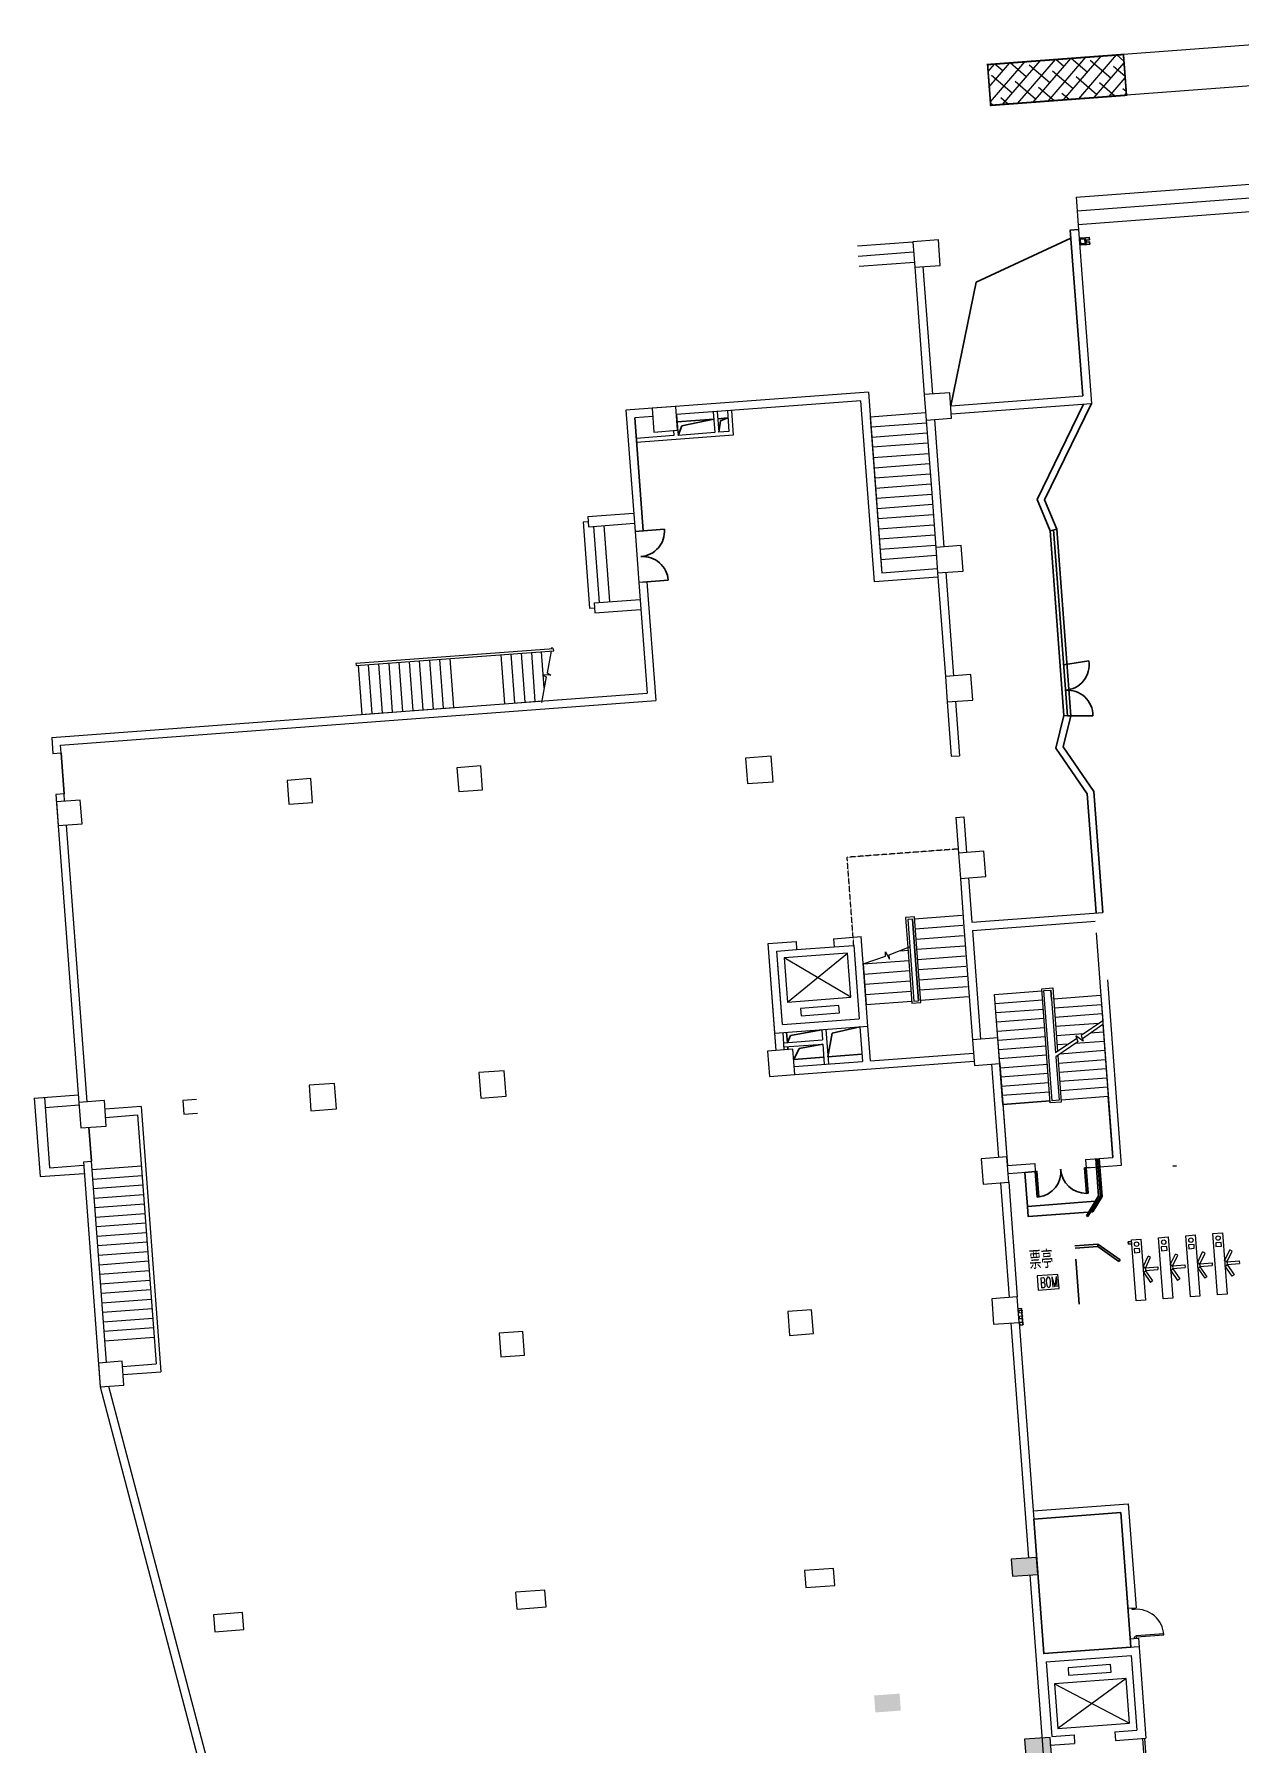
# Model space of a CAD drawing. Header units: millimetres. Extents: x 395197 to 699875, y 745 to 708816.
# Drawn here: x 397816 to 433215, y 611573 to 661774 of the extents above; entities that cross this region are included whole.
import ezdxf

# ---------------------------------------------------------------- set-up
doc = ezdxf.new("R2010")
doc.units = ezdxf.units.MM
doc.linetypes.add('DASH', pattern=[0.35, 0.25, -0.1])
doc.linetypes.add('DASHDOT2', pattern=[0.5, 0.25, -0.125, 0, -0.125])
for name, color, linetype in [('0-修改新增', 2, 'Continuous'), ('afc标注', 255, 'Continuous'), ('EECOMM', 1, 'DASHDOT2'), ('ZX-铺地', 253, 'Continuous'), ('建筑-楼梯-扶手', 140, 'Continuous')]:
    doc.layers.add(name, color=color, linetype=linetype)
for name, color, linetype, lineweight in [('0-导向定位-悬挂', 30, 'Continuous', 9), ('4', 4, 'Continuous', 9), ('AFC设备', 6, 'Continuous', 9), ('ARDOOR', 252, 'Continuous', 9), ('A绿-1', 94, 'Continuous', 9), ('COLUMN', 9, 'Continuous', 13), ('DIM_SYMB', 3, 'Continuous', 9), ('PUB_HATCH', 8, 'Continuous', 9), ('STAIR', 2, 'Continuous', 9), ('WALL', 6, 'Continuous', 20), ('建-文字', 3, 'Continuous', 5)]:
    doc.layers.add(name, color=color, linetype=linetype, lineweight=lineweight)
doc.styles.add('_SIMPLEX', font='SIMPLEX.shx', dxfattribs={"width": 0.8})
doc.styles.add('XD2008', font='xd-hzs.shx', dxfattribs={"width": 0.7, "bigfont": 'xd-hztxt.shx'})

# ---------------------------------------------------------------- blocks, each defined once
blk = doc.blocks.new('_FZHK')
blk.add_lwpolyline([(-0.5, -0.5), (0.5, -0.5), (0.5, 0.5), (-0.5, 0.5)], close=True)
blk = doc.blocks.new('AUD01D1S')
for p, q in [((0.05, 0), (0.094, 0)), ((0.05, 0), (0.05, -0.9)), ((0.094, 0), (0.094, -0.9)), ((0.05, -0.9), (0.094, -0.9))]:
    blk.add_line(p, q)
for points in [[(0, 0), (0.05, 0), (0.05, 0.075), (0, 0.075)], [(1, 0), (0.95, 0), (0.95, 0.075), (1, 0.075)]]:
    blk.add_lwpolyline(points)
blk.add_arc((0.05, 0), 0.9, 270, 0)

msp = doc.modelspace()

# ---------------------------------------------------------------- hatches: boundary and pattern name
at = {"layer": 'A绿-1'}
h = msp.add_hatch(dxfattribs=at)
h.set_pattern_fill('ANSI38', color=252, scale=200, angle=4.267, style=0)
h.set_pattern_definition([(49.267014, (-407708.36, 1910980.8), (-240.58842, 207.179786), []), (139.267014, (-407708.36, 1910980.8), (-688.35662, 173.771155), [793.75, -476.25])])
h.paths.add_polyline_path([(429799, 661178), (425810, 660881), (425900, 659684), (429888, 659982)])
at = {"layer": 'COLUMN'}
for points in [[(426503, 616991), (427251, 617046), (427288, 616548), (426540, 616492)], [(422478, 612992), (423226, 613047), (423263, 612549), (422515, 612493)], [(426897, 611705), (427645, 611761), (427682, 611263), (426934, 611207)]]:
    msp.add_hatch(color=8, dxfattribs=at).paths.add_polyline_path(points)

# ---------------------------------------------------------------- linework, layer by layer
at = {"color": 8, "linetype": 'Continuous'}
for p, q in [((425472, 654494, 0), (428256, 655783, 0)), ((424728, 650862, 0), (425472, 654494, 0))]:
    msp.add_line(p, q, dxfattribs=at)
at = {"color": 8}
for p, q in [((416690, 650393, 0), (417767, 650474, 0)), ((416720, 649994, 0), (416829, 650273, 0)), ((416829, 650273, 0), (417767, 650474, 0)), ((417887, 650482, 0), (418186, 650505, 0)), ((417917, 650084, 0), (417970, 650420, 0)), ((417970, 650420, 0), (418186, 650505, 0)), ((398694, 639464, 0), (398604, 640660, 0)), ((420018, 632374, 0), (420940, 632540, 0)), ((421248, 632439, 0), (422057, 632623, 0)), ((419908, 632463, 0), (419931, 632164, 0)), ((419931, 632164, 0), (420018, 632374, 0)), ((419940, 632044, 0), (419946, 631959, 0)), ((420280, 631989, 0), (420972, 632121, 0)), ((421120, 631746, 0), (421248, 632439, 0)), ((420118, 631671, 0), (420280, 631989, 0)), ((420118, 631671, 0), (421000, 631737, 0)), ((421120, 631746, 0), (422117, 631820, 0)), ((399498, 628679, 0), (399424, 629676, 0))]:
    msp.add_line(p, q, dxfattribs=at)
for p, q in [((415576, 647181, 0), (416322, 647235, 0)), ((415688, 645686, 0), (416433, 645743, 0))]:
    msp.add_line(p, q)
at = {"color": 3, "linetype": 'ByBlock'}
msp.add_line((428402, 625806, 0), (428501, 624485, 0), dxfattribs=at)
at = {"elevation": 0}
for points in [[(428478, 656041), (428238, 656023), (428602, 651152)], [(415457, 647172), (415696, 647190), (415448, 650511)]]:
    msp.add_lwpolyline(points, dxfattribs=at)
at = {"color": 3, "linetype": 'ByBlock', "elevation": 0}
msp.add_lwpolyline([(431252, 628536), (431352, 628543)], dxfattribs=at)
for centre, start, end in [((415577, 647178, 0), 274.1907, 4.382), ((415689, 645689, 0), 4.152, 94.3434)]:
    msp.add_arc(centre, 746, start, end)
at = {"layer": '0-修改新增', "color": 3, "linetype": 'ByBlock', "elevation": 0}
for points in [[(428497, 655783), (428696, 655798), (428796, 655806), (428801, 655736), (428702, 655728), (428706, 655669)], [(428512, 655584), (428711, 655599), (428811, 655606), (428806, 655676), (428706, 655669), (428702, 655728)], [(428713, 627078), (429069, 627665), (428989, 628748)], [(428756, 627052), (429121, 627652), (429038, 628752)], [(428713, 627078), (428756, 627052)]]:
    msp.add_lwpolyline(points, dxfattribs=at)
for points in [[(428518, 655765), (428678, 655777), (428690, 655617), (428530, 655605)], [(428531, 655754), (428667, 655764), (428677, 655628), (428541, 655618)]]:
    msp.add_lwpolyline(points, close=True, dxfattribs=at)
at = {"layer": '0-导向定位-悬挂', "color": 3, "linetype": 'ByBlock'}
msp.add_line((428497, 655783, 0), (428512, 655584, 0), dxfattribs=at)
at = {"layer": '0-导向定位-悬挂', "color": 3, "linetype": 'ByBlock', "elevation": 0}
msp.add_lwpolyline([(426706, 624347), (426706, 624347), (426806, 624355), (426835, 623956), (426737, 623948)], close=True, dxfattribs=at)
for points in [[(426711, 624297), (426822, 624306), (426823, 624296), (426723, 624288), (426727, 624228), (426827, 624236), (426828, 624226), (426717, 624218)], [(426723, 624128), (426834, 624136), (426835, 624126), (426735, 624119), (426739, 624059), (426839, 624066), (426840, 624056), (426729, 624048)], [(426737, 623947), (426848, 623956), (426849, 623946), (426749, 623938), (426753, 623878), (426853, 623886), (426854, 623876), (426743, 623868)]]:
    msp.add_lwpolyline(points, dxfattribs=at)
at = {"layer": '4', "color": 2}
for p, q in [((430355, 611733, 0), (430899, 604437, 0)), ((430415, 611737, 0), (430959, 604442, 0))]:
    msp.add_line(p, q, dxfattribs=at)
at = {"layer": 'afc标注', "color": 4}
msp.add_line((429044, 626247, 0), (429050, 626177, 0), dxfattribs=at)
at = {"layer": 'AFC设备', "color": 2}
for p, q in [((431970, 625694, 0), (432124, 626015, 0)), ((432194, 625981, 0), (432124, 626015, 0)), ((432767, 625753, 0), (432922, 626074, 0)), ((432837, 625720, 0), (432992, 626041, 0)), ((432992, 626041, 0), (432922, 626074, 0)), ((430374, 625575, 0), (430529, 625896, 0)), ((430443, 625548, 0), (430806, 625575, 0)), ((430444, 625541, 0), (430598, 625862, 0)), ((430598, 625862, 0), (430529, 625896, 0)), ((430806, 625575, 0), (430812, 625498, 0)), ((431172, 625634, 0), (431327, 625955, 0)), ((431241, 625601, 0), (431396, 625922, 0)), ((431241, 625607, 0), (431604, 625635, 0)), ((431247, 625530, 0), (431610, 625557, 0)), ((431247, 625524, 0), (431450, 625225, 0)), ((431396, 625922, 0), (431327, 625955, 0)), ((431604, 625635, 0), (431610, 625557, 0)), ((431981, 625540, 0), (432184, 625241, 0)), ((432039, 625660, 0), (432194, 625981, 0)), ((432039, 625667, 0), (432402, 625694, 0)), ((432044, 625590, 0), (432407, 625617, 0)), ((432045, 625583, 0), (432248, 625285, 0)), ((432402, 625694, 0), (432407, 625617, 0)), ((432779, 625599, 0), (432982, 625301, 0)), ((432837, 625727, 0), (433200, 625754, 0)), ((432842, 625649, 0), (433205, 625677, 0)), ((432843, 625643, 0), (433046, 625345, 0)), ((433200, 625754, 0), (433205, 625677, 0)), ((430386, 625421, 0), (430589, 625122, 0)), ((430449, 625471, 0), (430812, 625498, 0)), ((430449, 625464, 0), (430653, 625166, 0)), ((430653, 625166, 0), (430589, 625122, 0)), ((431183, 625480, 0), (431386, 625182, 0)), ((431450, 625225, 0), (431386, 625182, 0)), ((432248, 625285, 0), (432184, 625241, 0)), ((433046, 625345, 0), (432982, 625301, 0))]:
    msp.add_line(p, q, dxfattribs=at)
at = {"layer": 'AFC设备', "color": 2, "elevation": 0}
for points in [[(431630, 626493), (431909, 626514), (432043, 624719), (431764, 624698)], [(432428, 626553), (432707, 626574), (432841, 624779), (432562, 624758)], [(430034, 626374), (430314, 626395), (430448, 624600), (430168, 624579)], [(430122, 625993), (430284, 626005), (430275, 626119), (430113, 626107)], [(430832, 626434), (431111, 626455), (431245, 624660), (430966, 624639)], [(430919, 626052), (431082, 626064), (431073, 626178), (430911, 626166)], [(431717, 626112), (431880, 626124), (431871, 626238), (431709, 626226)], [(432515, 626171), (432677, 626183), (432669, 626297), (432507, 626285)]]:
    msp.add_lwpolyline(points, close=True, dxfattribs=at)
at = {"layer": 'AFC设备', "color": 2}
for centre in [(430184, 626244, 0), (430982, 626304, 0), (431780, 626363, 0), (432578, 626423, 0)]:
    msp.add_circle(centre, 65.4, dxfattribs=at)
for centre in [(430381, 625498, 0), (431178, 625557, 0), (431976, 625617, 0), (432774, 625676, 0)]:
    msp.add_arc(centre, 76.6, 274.267, 94.267, dxfattribs=at)
at = {"layer": 'COLUMN'}
for p, q in [((416657, 650842, 0), (415959, 650790, 0)), ((415959, 650790, 0), (416011, 650092, 0)), ((416709, 650144, 0), (416657, 650842, 0)), ((416011, 650092, 0), (416709, 650144, 0)), ((419454, 640572, 0), (418706, 640516, 0)), ((419510, 639824, 0), (419454, 640572, 0)), ((410926, 640286, 0), (410228, 640234, 0)), ((410228, 640234, 0), (410280, 639536, 0)), ((410978, 639588, 0), (410926, 640286, 0)), ((418706, 640516, 0), (418762, 639768, 0)), ((405940, 639914, 0), (405242, 639862, 0)), ((405242, 639862, 0), (405294, 639164, 0)), ((405992, 639216, 0), (405940, 639914, 0)), ((410280, 639536, 0), (410978, 639588, 0)), ((418762, 639768, 0), (419510, 639824, 0)), ((399168, 639284, 0), (398470, 639232, 0)), ((398470, 639232, 0), (398522, 638533, 0)), ((399220, 638586, 0), (399168, 639284, 0)), ((405294, 639164, 0), (405992, 639216, 0)), ((398522, 638533, 0), (399220, 638586, 0)), ((420095, 631970, 0), (419348, 631915, 0)), ((419348, 631915, 0), (419403, 631167, 0)), ((420151, 631223, 0), (420095, 631970, 0)), ((411619, 631338, 0), (410871, 631282, 0)), ((410871, 631282, 0), (410927, 630534, 0)), ((411675, 630590, 0), (411619, 631338, 0)), ((419403, 631167, 0), (420151, 631223, 0)), ((406633, 630966, 0), (405885, 630910, 0)), ((405885, 630910, 0), (405941, 630162, 0)), ((406689, 630218, 0), (406633, 630966, 0)), ((410927, 630534, 0), (411675, 630590, 0)), ((399877, 630462, 0), (399129, 630406, 0)), ((399129, 630406, 0), (399185, 629658, 0)), ((399932, 629714, 0), (399877, 630462, 0)), ((402582, 630488, 0), (402183, 630459, 0)), ((402183, 630459, 0), (402213, 630060, 0)), ((402213, 630060, 0), (402612, 630089, 0)), ((405941, 630162, 0), (406689, 630218, 0)), ((399185, 629658, 0), (399932, 629714, 0)), ((420642, 624315, 0), (419944, 624263, 0)), ((420642, 624315, 0), (419944, 624263, 0)), ((419944, 624263, 0), (419996, 623565, 0)), ((419944, 624263, 0), (419996, 623565, 0)), ((420694, 623617, 0), (420642, 624315, 0)), ((420694, 623617, 0), (420642, 624315, 0)), ((412165, 623682, 0), (411467, 623630, 0)), ((412165, 623682, 0), (411467, 623630, 0)), ((411467, 623630, 0), (411519, 622932, 0)), ((411467, 623630, 0), (411519, 622932, 0)), ((412217, 622984, 0), (412165, 623682, 0)), ((412217, 622984, 0), (412165, 623682, 0)), ((419996, 623565, 0), (420694, 623617, 0)), ((419996, 623565, 0), (420694, 623617, 0)), ((400398, 622804, 0), (399700, 622752, 0)), ((399700, 622752, 0), (399752, 622054, 0)), ((400450, 622106, 0), (400398, 622804, 0)), ((411519, 622932, 0), (412217, 622984, 0)), ((411519, 622932, 0), (412217, 622984, 0)), ((399752, 622054, 0), (400450, 622106, 0)), ((421283, 616722, 0), (420436, 616658, 0)), ((421283, 616722, 0), (420436, 616658, 0)), ((420436, 616658, 0), (420473, 616160, 0)), ((420436, 616658, 0), (420473, 616160, 0)), ((421321, 616223, 0), (421283, 616722, 0)), ((412807, 616089, 0), (411959, 616026, 0)), ((412807, 616089, 0), (411959, 616026, 0)), ((411996, 615527, 0), (411959, 616026, 0)), ((412844, 615591, 0), (412807, 616089, 0)), ((420473, 616160, 0), (421321, 616223, 0)), ((420473, 616160, 0), (421321, 616223, 0)), ((411996, 615527, 0), (412844, 615591, 0)), ((411996, 615527, 0), (412844, 615591, 0)), ((403932, 615427, 0), (403084, 615364, 0)), ((403084, 615364, 0), (403121, 614865, 0)), ((403969, 614928, 0), (403932, 615427, 0)), ((403121, 614865, 0), (403969, 614928, 0))]:
    msp.add_line(p, q, dxfattribs=at)
at = {"layer": 'DIM_SYMB', "elevation": 0}
for points in [[(426730, 633769, 0, 0, 0), (427048, 629506, 0, 0, 0), (428699, 629629, 0, 0, 0), (428533, 631843, 80, 0, 0), (428511, 632142, 0, 0, 0)], [(428401, 633623, 0, 0, 0), (428469, 632710, 80, 0, 0), (428491, 632411, 0, 0, 0)]]:
    msp.add_lwpolyline(points, format="xyseb", dxfattribs=at)
at = {"layer": 'EECOMM', "color": 3, "linetype": 'ByBlock', "elevation": 0}
for points in [[(427843, 647240), (427646, 647193)], [(426707, 624347), (426806, 624355), (426842, 623875), (426744, 623868)], [(426730, 624034), (426729, 624034)]]:
    msp.add_lwpolyline(points, dxfattribs=at)
at = {"layer": 'PUB_HATCH'}
for points in [[(420186, 635131, 6), (419368, 635070, 6), (420186, 635131, 6)], [(420186, 635131, 6), (420203, 634892, 6), (420186, 635131, 6)], [(420186, 635131, 6), (420203, 634892, 6), (420186, 635131, 6)], [(421283, 635213, 6), (421300, 634973, 6), (421300, 634973, 6)], [(421300, 634973, 6), (421300, 634973, 6), (421879, 635017, 6)], [(422297, 632641, 6), (419564, 632437, 6), (422293, 632641, 6)]]:
    msp.add_solid(points, dxfattribs=at)
at = {"layer": 'STAIR', "color": 252}
for p, q in [((428407, 656988, 0), (443291, 658099, 0)), ((428437, 656589, 0), (443320, 657700, 0)), ((428467, 656190, 0), (443350, 657301, 0)), ((421991, 655557, 0), (423616, 655678, 0)), ((422013, 655258, 0), (423639, 655379, 0)), ((422035, 654959, 0), (423661, 655080, 0)), ((422365, 650541, 0), (423991, 650662, 0)), ((422700, 646053, 0), (422367, 650516, 0)), ((422387, 650242, 0), (424013, 650363, 0)), ((422410, 649942, 0), (424035, 650064, 0)), ((424057, 649765, 0), (422432, 649643, 0)), ((422454, 649344, 0), (424080, 649465, 0)), ((422477, 649045, 0), (424102, 649166, 0)), ((422499, 648746, 0), (424124, 648867, 0)), ((422521, 648447, 0), (424147, 648568, 0)), ((422544, 648147, 0), (424169, 648269, 0)), ((414070, 647610, 0), (415416, 647711, 0)), ((414070, 647610, 0), (414092, 647311, 0)), ((422566, 647848, 0), (424191, 647970, 0)), ((422588, 647549, 0), (424214, 647670, 0)), ((413932, 647450, 0), (414081, 647461, 0)), ((413932, 647450, 0), (414121, 644917, 0)), ((414092, 647311, 0), (415439, 647412, 0)), ((414242, 647322, 0), (414409, 645089, 0)), ((414541, 647345, 0), (414708, 645111, 0)), ((415457, 647172, 0), (415568, 645677, 0)), ((422611, 647250, 0), (424236, 647371, 0)), ((422633, 646951, 0), (424258, 647072, 0)), ((422655, 646652, 0), (424281, 646773, 0)), ((422678, 646352, 0), (424303, 646474, 0)), ((414259, 645078, 0), (415605, 645178, 0)), ((414121, 644917, 0), (414270, 644928, 0)), ((414259, 645078, 0), (414281, 644778, 0)), ((414281, 644778, 0), (415628, 644879, 0)), ((413066, 643725, 0), (407263, 643292, 0)), ((407267, 643232, 0), (413071, 643665, 0)), ((412114, 643594, 0), (412221, 642158, 0)), ((412413, 643616, 0), (412520, 642180, 0)), ((412791, 642582, 0), (412712, 643638, 0)), ((412995, 643660, 0), (412873, 643017, 0)), ((413016, 643770, 0), (413007, 643721, 0)), ((413071, 643665, 0), (413066, 643725, 0)), ((407263, 643292, 0), (407267, 643232, 0)), ((407327, 643237, 0), (407434, 641801, 0)), ((407626, 643259, 0), (407733, 641823, 0)), ((407925, 643281, 0), (408032, 641845, 0)), ((408224, 643304, 0), (408331, 641868, 0)), ((408523, 643326, 0), (408631, 641890, 0)), ((408823, 643348, 0), (408930, 641912, 0)), ((409122, 643371, 0), (409229, 641935, 0)), ((409421, 643393, 0), (409528, 641957, 0)), ((409720, 643415, 0), (409827, 641979, 0)), ((410019, 643438, 0), (410126, 642002, 0)), ((411515, 643549, 0), (411622, 642113, 0)), ((411814, 643571, 0), (411921, 642135, 0)), ((412851, 642899, 0), (412708, 642146, 0)), ((412984, 642955, 0), (412740, 642960, 0)), ((412740, 642960, 0), (412851, 642899, 0)), ((412873, 643017, 0), (412984, 642955, 0)), ((411622, 642113, 0), (412717, 642195, 0)), ((407434, 641801, 0), (410126, 642002, 0)), ((423662, 635852, 0), (423402, 635832, 0)), ((423402, 635832, 0), (423467, 634960, 0)), ((423606, 635787, 0), (423467, 635777, 0)), ((423467, 635777, 0), (423645, 633383, 0)), ((423785, 633394, 0), (423606, 635787, 0)), ((423606, 635787, 0), (423785, 633394, 0)), ((423849, 633339, 0), (423662, 635852, 0)), ((425062, 635896, 0), (423666, 635792, 0)), ((425084, 635597, 0), (423688, 635493, 0)), ((425107, 635298, 0), (423711, 635193, 0)), ((421695, 634786, 0), (419841, 634648, 0)), ((419841, 634648, 0), (419937, 633355, 0)), ((421792, 633494, 0), (419841, 634648, 0)), ((419937, 633355, 0), (421695, 634786, 0)), ((420203, 634892, 0), (421300, 634973, 0)), ((421792, 633494, 0), (421695, 634786, 0)), ((422160, 634476, 0), (422810, 634703, 0)), ((422160, 634476, 0), (423496, 634576, 0)), ((422810, 634703, 0), (422808, 634830, 0)), ((422808, 634830, 0), (422925, 634616, 0)), ((422923, 634743, 0), (423520, 634979, 0)), ((422925, 634616, 0), (422923, 634743, 0)), ((423254, 634858, 0), (423474, 634875, 0)), ((423467, 634960, 0), (423590, 633319, 0)), ((425129, 634998, 0), (423733, 634894, 0)), ((425151, 634699, 0), (423755, 634595, 0)), ((422160, 634476, 0), (422249, 633279, 0)), ((422182, 634177, 0), (423518, 634277, 0)), ((425174, 634400, 0), (423778, 634296, 0)), ((425196, 634101, 0), (423800, 633997, 0)), ((422204, 633878, 0), (423541, 633977, 0)), ((422227, 633578, 0), (423563, 633678, 0)), ((425218, 633802, 0), (423822, 633698, 0)), ((426017, 633580, 0), (427403, 633684, 0)), ((426258, 630349, 0), (426017, 633580, 0)), ((427399, 633744, 0), (427723, 633768, 0)), ((427649, 630393, 0), (427399, 633744, 0)), ((427463, 633688, 0), (427667, 633704, 0)), ((427704, 630457, 0), (427463, 633688, 0)), ((427704, 630457, 0), (427463, 633688, 0)), ((427667, 633704, 0), (427805, 631863, 0)), ((427688, 633434, 0), (427667, 633704, 0)), ((427723, 633768, 0), (427862, 631902, 0)), ((429134, 633542, 0), (427747, 633439, 0)), ((429134, 633542, 0), (429189, 632806, 0)), ((419937, 633355, 0), (421792, 633494, 0)), ((421444, 633251, 0), (420317, 633167, 0)), ((420317, 633167, 0), (420333, 632952, 0)), ((420333, 632952, 0), (421460, 633036, 0)), ((421460, 633036, 0), (421444, 633251, 0)), ((422249, 633279, 0), (423585, 633379, 0)), ((423590, 633319, 0), (423849, 633339, 0)), ((423645, 633383, 0), (423785, 633394, 0)), ((425241, 633503, 0), (423845, 633398, 0)), ((426037, 633311, 0), (427423, 633415, 0)), ((426057, 633042, 0), (427443, 633145, 0)), ((427688, 633434, 0), (427805, 631863, 0)), ((429154, 633273, 0), (427768, 633170, 0)), ((426077, 632773, 0), (427463, 632876, 0)), ((426097, 632503, 0), (427484, 632607, 0)), ((429174, 633004, 0), (427788, 632900, 0)), ((429071, 632725, 0), (427808, 632631, 0)), ((429189, 632806, 0), (428558, 632376, 0)), ((429197, 632690, 0), (428592, 632278, 0)), ((429197, 632690, 0), (429355, 630581, 0)), ((426118, 632234, 0), (427504, 632338, 0)), ((426138, 631965, 0), (427524, 632068, 0)), ((428426, 632286, 0), (427805, 631863, 0)), ((428460, 632188, 0), (427813, 631748, 0)), ((428624, 632421, 0), (427828, 632362, 0)), ((428178, 632117, 0), (427848, 632093, 0)), ((429234, 632196, 0), (428378, 632132, 0)), ((428617, 632208, 0), (428399, 632365, 0)), ((428399, 632365, 0), (428460, 632188, 0)), ((428558, 632376, 0), (428617, 632208, 0)), ((429214, 632465, 0), (428824, 632436, 0)), ((426158, 631696, 0), (427544, 631799, 0)), ((426178, 631426, 0), (427564, 631530, 0)), ((427813, 631748, 0), (427909, 630473, 0)), ((427813, 631748, 0), (427909, 630473, 0)), ((427871, 631787, 0), (427973, 630417, 0)), ((429274, 631658, 0), (427888, 631554, 0)), ((429254, 631927, 0), (427931, 631828, 0)), ((426198, 631157, 0), (427584, 631261, 0)), ((429294, 631388, 0), (427908, 631285, 0)), ((429314, 631119, 0), (427928, 631016, 0)), ((397816, 630534, 0), (399112, 630630, 0)), ((397816, 630534, 0), (397988, 628227, 0)), ((398115, 630556, 0), (398269, 628488, 0)), ((426218, 630888, 0), (427604, 630991, 0)), ((426238, 630619, 0), (427624, 630722, 0)), ((429334, 630850, 0), (427948, 630746, 0)), ((429355, 630581, 0), (427968, 630477, 0)), ((429355, 630581, 0), (427968, 630477, 0)), ((429488, 628785, 0), (429355, 630581, 0)), ((398137, 630257, 0), (399134, 630331, 0)), ((426258, 630349, 0), (427644, 630453, 0)), ((427644, 630453, 0), (426258, 630349, 0)), ((426258, 630349, 0), (426392, 628554, 0)), ((427973, 630417, 0), (427649, 630393, 0)), ((427909, 630473, 0), (427704, 630457, 0)), ((427909, 630473, 0), (427704, 630457, 0)), ((398269, 628488, 0), (399266, 628563, 0)), ((399517, 628434, 0), (400962, 628542, 0)), ((426392, 628554, 0), (427192, 628614, 0)), ((426392, 628554, 0), (427192, 628614, 0)), ((428688, 628726, 0), (429488, 628785, 0)), ((428688, 628726, 0), (429488, 628785, 0)), ((397988, 628227, 0), (399284, 628323, 0)), ((399537, 628155, 0), (400983, 628263, 0)), ((399558, 627876, 0), (401004, 627984, 0)), ((399579, 627597, 0), (401025, 627705, 0)), ((399600, 627318, 0), (401046, 627425, 0)), ((399621, 627038, 0), (401067, 627146, 0)), ((399642, 626759, 0), (401087, 626867, 0)), ((399662, 626480, 0), (401108, 626588, 0)), ((399683, 626201, 0), (401129, 626309, 0)), ((399704, 625921, 0), (401150, 626029, 0)), ((399725, 625642, 0), (401171, 625750, 0)), ((399746, 625363, 0), (401192, 625471, 0)), ((399767, 625084, 0), (401212, 625192, 0)), ((399787, 624805, 0), (401233, 624912, 0)), ((399808, 624525, 0), (401254, 624633, 0)), ((399829, 624246, 0), (401275, 624354, 0)), ((399850, 623967, 0), (401296, 624075, 0)), ((399871, 623688, 0), (401317, 623796, 0)), ((399892, 623408, 0), (401337, 623516, 0))]:
    msp.add_line(p, q, dxfattribs=at)
at = {"layer": 'STAIR', "color": 252, "linetype": 'DASH'}
for p in [(424922, 637846, 0), (421879, 635017, 0)]:
    msp.add_line(p, (421686, 637604, 0), dxfattribs=at)
at = {"layer": 'STAIR', "color": 8}
for p, q in [((429882, 613492, 0), (427778, 613335, 0)), ((429882, 613492, 0), (427877, 612019, 0)), ((429423, 613899, 0), (428172, 613806, 0)), ((428172, 613806, 0), (428188, 613587, 0)), ((428188, 613587, 0), (429440, 613680, 0)), ((429440, 613680, 0), (429423, 613899, 0)), ((429981, 612176, 0), (429882, 613492, 0)), ((427778, 613335, 0), (427877, 612019, 0)), ((427778, 613335, 0), (429981, 612176, 0)), ((427877, 612019, 0), (429981, 612176, 0))]:
    msp.add_line(p, q, dxfattribs=at)
at = {"layer": 'STAIR', "color": 252, "elevation": 0}
for points in [[(428407, 656988), (428478, 656041)], [(427192, 628614), (427210, 628375)], [(428688, 628726), (428706, 628486)]]:
    msp.add_lwpolyline(points, dxfattribs=at)
at = {"layer": 'STAIR', "color": 2, "linetype": 'Continuous', "elevation": 0}
msp.add_lwpolyline([(427876, 625358), (427264, 625312), (427295, 624897), (427907, 624942)], close=True, dxfattribs=at)
at = {"layer": 'WALL', "color": 252}
for p, q in [((428478, 656041, 0), (428859, 650930, 0)), ((423672, 654930, 0), (423951, 651191, 0)), ((423911, 654948, 0), (424190, 651208, 0)), ((422311, 651264, 0), (415191, 650733, 0)), ((422311, 651264, 0), (422708, 645949, 0)), ((424728, 650862, 0), (428602, 651152, 0)), ((415191, 650733, 0), (415457, 647172, 0)), ((422090, 651007, 0), (416675, 650603, 0)), ((416675, 650603, 0), (416720, 649994, 0)), ((417752, 650683, 0), (417797, 650075, 0)), ((417871, 650692, 0), (417917, 650084, 0)), ((418171, 650714, 0), (418216, 650106, 0)), ((418290, 650723, 0), (418344, 649995, 0)), ((422486, 645691, 0), (422090, 651007, 0)), ((424746, 650623, 0), (428859, 650930, 0)), ((415977, 650550, 0), (415448, 650511, 0)), ((416589, 650135, 0), (416600, 649985, 0)), ((418216, 650106, 0), (417917, 650084, 0)), ((424007, 650443, 0), (424158, 648423, 0)), ((424246, 650461, 0), (424525, 646721, 0)), ((416600, 649985, 0), (415493, 649903, 0)), ((418344, 649995, 0), (415502, 649783, 0)), ((417797, 650075, 0), (416720, 649994, 0)), ((424158, 648423, 0), (424286, 646703, 0)), ((415807, 645694, 0), (415568, 645677, 0)), ((415568, 645677, 0), (415811, 642426, 0)), ((415807, 645694, 0), (416068, 642204, 0)), ((424351, 645830, 0), (422486, 645691, 0)), ((424333, 646070, 0), (422708, 645949, 0)), ((424342, 645955, 0), (424569, 642914, 0)), ((424581, 645973, 0), (424808, 642931, 0)), ((398329, 641121, 0), (415811, 642426, 0)), ((398586, 640900, 0), (416068, 642204, 0)), ((424624, 642166, 0), (424743, 640570, 0)), ((424864, 642184, 0), (424983, 640588, 0)), ((398329, 641121, 0), (398365, 640643, 0)), ((398604, 640660, 0), (398365, 640643, 0)), ((398604, 640660, 0), (398586, 640900, 0)), ((424743, 640570, 0), (424983, 640588, 0)), ((398694, 639464, 0), (398454, 639446, 0)), ((398454, 639446, 0), (399130, 630393, 0)), ((398710, 639249, 0), (398694, 639464, 0)), ((424877, 638775, 0), (425117, 638793, 0)), ((424877, 638775, 0), (424956, 637728, 0)), ((425117, 638793, 0), (425195, 637746, 0)), ((399368, 630424, 0), (398762, 638551, 0)), ((425011, 636980, 0), (425117, 635559, 0)), ((425251, 636998, 0), (425348, 635697, 0)), ((425117, 635559, 0), (425365, 632243, 0)), ((425348, 635697, 0), (429192, 635983, 0)), ((425366, 635457, 0), (428971, 635726, 0)), ((419368, 635070, 0), (420186, 635131, 0)), ((419368, 635070, 0), (420186, 635131, 0)), ((419368, 635070, 0), (420186, 635131, 0)), ((419368, 635070, 0), (420186, 635131, 0)), ((419368, 635070, 0), (420186, 635131, 0)), ((419602, 631934, 0), (419368, 635070, 0)), ((419564, 632437, 0), (419368, 635070, 0)), ((420186, 635131, 0), (420203, 634892, 0)), ((420186, 635131, 0), (420203, 634892, 0)), ((420186, 635131, 0), (420203, 634892, 0)), ((420186, 635131, 0), (420203, 634892, 0)), ((420186, 635131, 0), (420203, 634892, 0)), ((421283, 635213, 0), (422098, 635274, 0)), ((421283, 635213, 0), (422098, 635274, 0)), ((421283, 635213, 0), (422098, 635274, 0)), ((421283, 635213, 0), (422098, 635274, 0)), ((421283, 635213, 0), (422098, 635274, 0)), ((421283, 635213, 0), (421300, 634973, 0)), ((421283, 635213, 0), (421300, 634973, 0)), ((421283, 635213, 0), (421300, 634973, 0)), ((421283, 635213, 0), (421300, 634973, 0)), ((421283, 635213, 0), (421300, 634973, 0)), ((422293, 632641, 0), (422098, 635274, 0)), ((422293, 632641, 0), (422098, 635274, 0)), ((422293, 632641, 0), (422098, 635274, 0)), ((425366, 635457, 0), (425604, 632261, 0)), ((428996, 635384, 0), (429488, 628785, 0)), ((419625, 634848, 0), (420203, 634892, 0)), ((419625, 634848, 0), (420203, 634892, 0)), ((419625, 634848, 0), (420203, 634892, 0)), ((419625, 634848, 0), (420203, 634892, 0)), ((419625, 634848, 0), (420203, 634892, 0)), ((419786, 632694, 0), (419625, 634848, 0)), ((421300, 634973, 0), (421879, 635017, 0)), ((421300, 634973, 0), (421879, 635017, 0)), ((421300, 634973, 0), (421879, 635017, 0)), ((421300, 634973, 0), (421879, 635017, 0)), ((421300, 634973, 0), (421879, 635017, 0)), ((421879, 635017, 0), (422039, 632863, 0)), ((421879, 635017, 0), (422039, 632863, 0)), ((421879, 635017, 0), (422039, 632863, 0)), ((421879, 635017, 0), (422039, 632863, 0)), ((421879, 635017, 0), (422039, 632863, 0)), ((419786, 632694, 0), (419655, 634450, 0)), ((419786, 632694, 0), (419655, 634450, 0)), ((429746, 628564, 0), (429339, 634009, 0)), ((419564, 632437, 0), (422297, 632641, 0)), ((419564, 632437, 0), (422297, 632641, 0)), ((419564, 632437, 0), (422297, 632641, 0)), ((419564, 632437, 0), (422297, 632641, 0)), ((419564, 632437, 0), (422297, 632641, 0)), ((419786, 632694, 0), (422039, 632863, 0)), ((419786, 632694, 0), (422039, 632863, 0)), ((419786, 632694, 0), (422039, 632863, 0)), ((419786, 632694, 0), (422039, 632863, 0)), ((419786, 632694, 0), (422039, 632863, 0)), ((420940, 632540, 0), (420963, 632241, 0)), ((421060, 632549, 0), (421136, 631537, 0)), ((422057, 632623, 0), (422133, 631611, 0)), ((422057, 632623, 0), (422133, 631611, 0)), ((422367, 631629, 0), (422293, 632641, 0)), ((422372, 631629, 0), (422297, 632641, 0)), ((419602, 631934, 0), (419564, 632437, 0)), ((419602, 631934, 0), (419564, 632437, 0)), ((419841, 631951, 0), (419804, 632455, 0)), ((419841, 631951, 0), (419804, 632455, 0)), ((419826, 632156, 0), (420963, 632241, 0)), ((419835, 632036, 0), (420972, 632121, 0)), ((420972, 632121, 0), (421016, 631528, 0)), ((420133, 631462, 0), (422133, 631611, 0)), ((420133, 631462, 0), (422133, 631611, 0)), ((420151, 631223, 0), (425412, 631615, 0)), ((422367, 631629, 0), (425394, 631854, 0)), ((425929, 631533, 0), (426134, 628791, 0)), ((426168, 631551, 0), (426373, 628809, 0)), ((400953, 630286, 0), (399896, 630208, 0)), ((399913, 629968, 0), (400851, 630038, 0)), ((400851, 630038, 0), (401396, 622729, 0)), ((400953, 630286, 0), (401534, 622498, 0)), ((399259, 628661, 0), (399498, 628679, 0)), ((399259, 628661, 0), (399752, 622054, 0)), ((399939, 622770, 0), (399498, 628679, 0)), ((428706, 628486, 0), (429746, 628564, 0)), ((426190, 628043, 0), (426441, 624677, 0)), ((426410, 628315, 0), (427210, 628375, 0)), ((426429, 628061, 0), (426680, 624695, 0)), ((426496, 623929, 0), (427011, 617029, 0)), ((426736, 623947, 0), (427461, 614224, 0)), ((400409, 622655, 0), (401396, 622729, 0)), ((400427, 622416, 0), (401534, 622498, 0)), ((399752, 622054, 0), (405832, 598983, 0)), ((399992, 622062, 0), (399991, 622072, 0)), ((399995, 622072, 0), (403196, 609927, 0)), ((427149, 618413, 0), (429941, 618621, 0)), ((429941, 618621, 0), (430169, 615569, 0)), ((427167, 618173, 0), (429720, 618364, 0)), ((429720, 618364, 0), (429929, 615552, 0)), ((427049, 616530, 0), (427962, 604294, 0)), ((429929, 615552, 0), (430169, 615569, 0)), ((429996, 614654, 0), (430236, 614672, 0)), ((429996, 614654, 0), (430014, 614415, 0)), ((430236, 614672, 0), (430454, 611740, 0)), ((427461, 614224, 0), (430254, 614433, 0)), ((427530, 613979, 0), (430023, 614165, 0)), ((427530, 613979, 0), (427693, 611785, 0)), ((430023, 614165, 0), (430187, 611971, 0)), ((429543, 611923, 0), (430187, 611971, 0)), ((427640, 611530, 0), (428365, 611584, 0)), ((427693, 611785, 0), (428347, 611834, 0)), ((428347, 611834, 0), (428365, 611584, 0)), ((429543, 611923, 0), (429562, 611674, 0)), ((429562, 611674, 0), (430454, 611740, 0))]:
    msp.add_line(p, q, dxfattribs=at)
at = {"layer": 'WALL', "color": 252, "elevation": 0}
for points in [[(437777, 661774), (429799, 661178)], [(437866, 660577), (429888, 659982)]]:
    msp.add_lwpolyline(points, dxfattribs=at)
at = {"layer": 'WALL', "color": 252, "const_width": 50, "elevation": 0}
msp.add_lwpolyline([(425810, 660881), (425900, 659684), (429888, 659982), (429799, 661178)], close=True, dxfattribs=at)
at = {"layer": 'ZX-铺地', "linetype": 'ByBlock', "elevation": 0}
for points in [[(428993, 635969), (428732, 639465), (427811, 640806), (428051, 641771), (427646, 647193), (427266, 648111), (428628, 650913)], [(429192, 635983), (428927, 639534), (428027, 640845), (428253, 641754), (427843, 647240), (427485, 648105), (428859, 650930)], [(428152, 641762), (427745, 647216)], [(428040, 643258), (428782, 643369)], [(428253, 641754), (428051, 641771)], [(428152, 641762), (428902, 641762)], [(428902, 627197), (429172, 627640), (429088, 628756)], [(429094, 627513), (426982, 627355), (426908, 628352), (427210, 628375)], [(428705, 628486), (428805, 628494), (428805, 628494)], [(428902, 627197), (428902, 627197), (427005, 627055), (426983, 627354)]]:
    msp.add_lwpolyline(points, dxfattribs=at)
for points in [[(427210, 628375), (427266, 627627), (427316, 627631), (427260, 628379)], [(428706, 628486), (428762, 627739), (428712, 627735), (428656, 628483)], [(427167, 618173), (429720, 618364), (430014, 614415), (427461, 614224)]]:
    msp.add_lwpolyline(points, close=True, dxfattribs=at)
at = {"layer": 'ZX-铺地', "linetype": 'ByBlock'}
for centre, radius, start, end in [((428040, 643258, 0), 750, 274.267, 8.534), ((428152, 641762, 0), 750, 0, 94.267), ((427210, 628375, 0), 752, 278.0813, 5.552), ((428706, 628486, 0), 752, 182.9821, 270.4527)]:
    msp.add_arc(centre, radius, start, end, dxfattribs=at)
at = {"layer": '建筑-楼梯-扶手'}
for p, q in [((429044, 626247, 0), (428373, 626197, 0)), ((429050, 626177, 0), (428378, 626127, 0)), ((429044, 626247, 0), (429704, 625784, 0)), ((429050, 626177, 0), (429663, 625738, 0)), ((430038, 626321, 0), (429942, 626314, 0)), ((429942, 626314, 0), (429947, 626244, 0)), ((430044, 626251, 0), (429947, 626244, 0)), ((429663, 625738, 0), (429704, 625784, 0))]:
    msp.add_line(p, q, dxfattribs=at)

# ---------------------------------------------------------------- block references
at = {"layer": 'ARDOOR', "extrusion": (1.01146e-05, 7.54664e-07, -1), "xscale": -900.0000000001203, "yscale": 900.0000000001196, "zscale": -900.0000000001203, "rotation": 265.7329856007176}
msp.add_blockref('AUD01D1S', (-430183, 614668, 5), dxfattribs=at)
at = {"layer": 'COLUMN'}
for p, xscale, yscale, zscale, rotation in [((424018, 655332, 0), 750.0000000001763, 750.0000000001763, 750.0000000001763, 4.267014395991078), ((424353, 650845, 0), 750.0000000001763, 750.0000000001763, 750.0000000001763, 4.267014395991078), ((424688, 646357, 0), 750.0000000001763, 750.0000000001763, 750.0000000001763, 4.267014395991078), ((424971, 642568, 0), 750.0000000001763, 750.0000000001763, 750.0000000001763, 4.267014395991078), ((425357, 637382, 0), 750.0000000001763, 750.0000000001763, 750.0000000001763, 4.267014395991078), ((425767, 631897, 0), 750.0000000001763, 750.0000000001763, 750.0000000001763, 4.267014395991078), ((426027, 628407, 0), 750.0000000001763, 750.0000000001763, 750.0000000001763, 4.267014395991078), ((426334, 624293, 0), 750.0000000001763, 750.0000000001763, 750.0000000001763, 4.267014395991078), ((426334, 624293, 0), 750.0000000001762, 749.9999999998166, 749.9999999999994, 4.267014396283284), ((426895, 616769, 0), 750.0000000001763, 499.9999999997227, 499.9999999999999, 4.267014395991078), ((427290, 611484, 0), 750.0000000001763, 499.9999999997227, 499.9999999999999, 4.267014395991078)]:
    msp.add_blockref('_FZHK', p, dxfattribs=dict(at, xscale=xscale, yscale=yscale, zscale=zscale, rotation=rotation))

# ---------------------------------------------------------------- texts
at = {"layer": 'AFC设备', "color": 2, "style": '_SIMPLEX', "width": 0.6}
msp.add_text('BOM', height=300, rotation=4.267, dxfattribs=at).set_placement((427361, 624958, 0))
at = {"layer": '建-文字', "color": 1, "linetype": 'DASH', "style": 'XD2008', "width": 0.7}
msp.add_text('票亭', height=525, rotation=3.7761, dxfattribs=at).set_placement((427052, 625506, 5))

doc.saveas('drawing.dxf')
